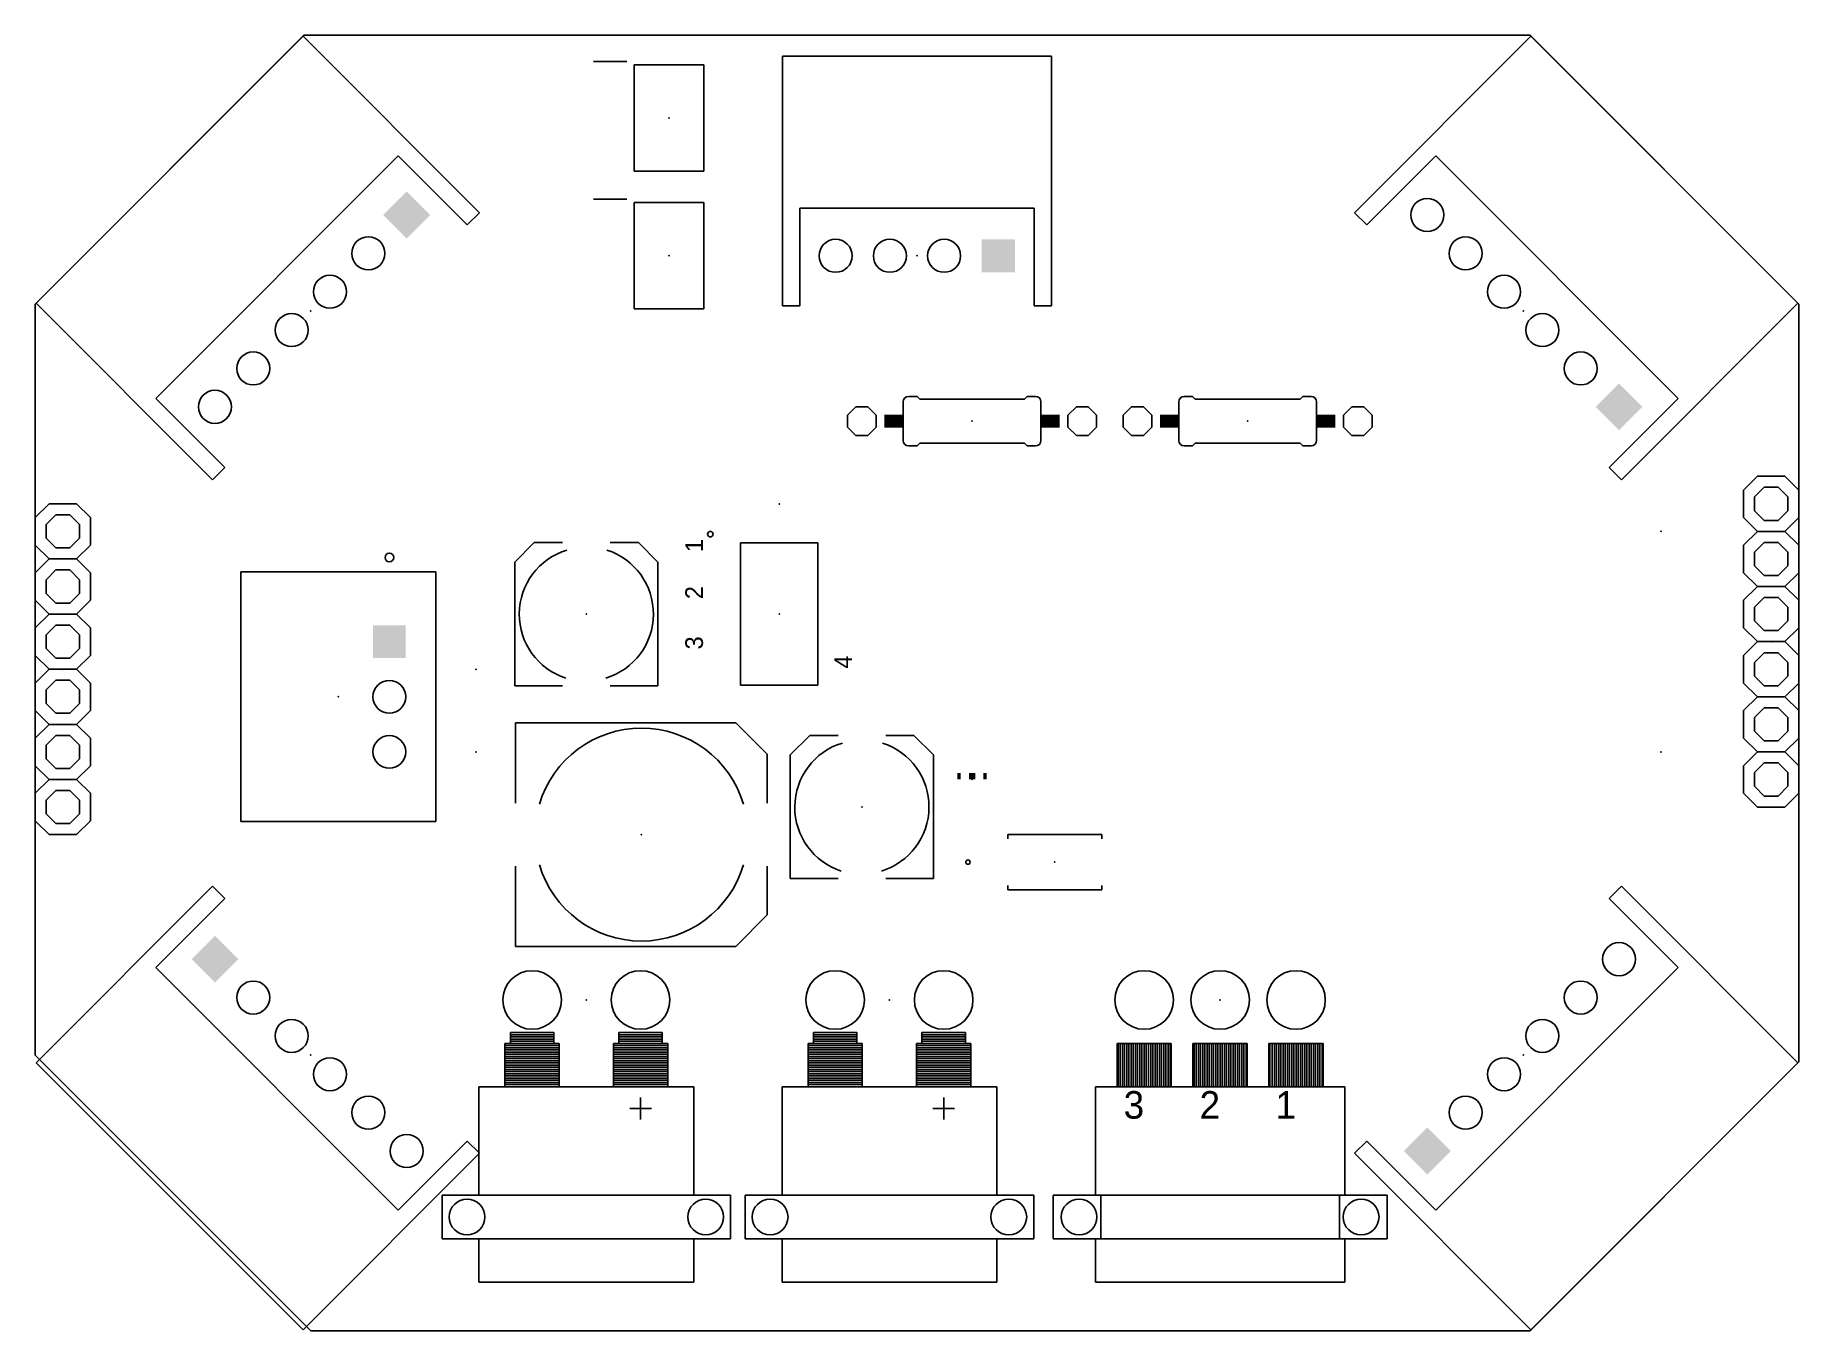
# Model space of a CAD drawing. Extents: x 0 to 81.3, y 0 to 59.7.
import ezdxf
from ezdxf.enums import TextEntityAlignment as Align

# ---------------------------------------------------------------- set-up
doc = ezdxf.new("R2010")
doc.units = 0
doc.header["$MEASUREMENT"] = 0
doc.layers.get('0').update_dxf_attribs({"linetype": 'CONTINUOUS'})
for name, color, linetype in [('17', 110, 'CONTINUOUS'), ('20', 31, 'CONTINUOUS'), ('21', 253, 'CONTINUOUS'), ('23', 53, 'CONTINUOUS')]:
    doc.layers.add(name, color=color, linetype=linetype)

# ---------------------------------------------------------------- blocks, each defined once
blk = doc.blocks.new('SQUAREP')
blk.add_solid([(-0.5, -0.5), (0.5, -0.5), (-0.5, 0.5), (0.5, 0.5)])
blk = doc.blocks.new('ROUNDP')
blk.add_circle((0, 0), 0.5)
blk = doc.blocks.new('OCTAGONP')
blk.add_lwpolyline([(-0.5, -0.2071), (-0.5, 0.2071), (-0.2071, 0.5), (0.2071, 0.5), (0.5, 0.2071), (0.5, -0.2071), (0.2071, -0.5), (-0.2071, -0.5)], close=True)
blk = doc.blocks.new('RECT')
blk.add_solid([(-0.5, -0.5), (0.5, -0.5), (-0.5, 0.5), (0.5, 0.5)])

msp = doc.modelspace()

# ---------------------------------------------------------------- linework, layer by layer
at = {"layer": '20'}
for p, q in [((0, 47.3075), (12.3825, 59.69)), ((12.3825, 59.69), (68.8975, 59.69)), ((68.8975, 59.69), (81.28, 47.3075)), ((0, 47.3075), (0, 12.7)), ((81.28, 47.3075), (81.28, 12.3825)), ((0, 12.7), (12.7, 0)), ((81.28, 12.3825), (68.8975, 0)), ((12.7, 0), (68.8975, 0))]:
    msp.add_line(p, q, dxfattribs=at)
at = {"layer": '21'}
for p, q in [((0.0428, 47.3436), (12.3464, 59.6472)), ((12.3464, 59.6472), (20.4782, 51.5155)), ((68.9336, 59.6472), (60.8018, 51.5155)), ((68.9336, 59.6472), (81.2372, 47.3436)), ((34.44, 58.73), (34.44, 47.23)), ((34.44, 58.73), (46.84, 58.73)), ((46.84, 58.73), (46.84, 47.23)), ((25.735, 58.485), (27.26, 58.485)), ((27.61, 58.33), (30.81, 58.33)), ((27.61, 53.43), (27.61, 58.33)), ((30.81, 58.33), (30.81, 53.43)), ((5.5582, 42.9595), (16.7305, 54.1318)), ((16.7305, 54.1318), (19.9125, 50.9498)), ((61.3675, 50.9498), (64.5495, 54.1318)), ((64.5495, 54.1318), (75.7218, 42.9595)), ((30.81, 53.43), (27.61, 53.43)), ((25.735, 52.135), (27.26, 52.135)), ((19.9125, 50.9498), (20.4782, 51.5155)), ((27.61, 51.98), (30.81, 51.98)), ((27.61, 47.08), (27.61, 51.98)), ((30.81, 51.98), (30.81, 47.08)), ((35.24, 47.23), (35.24, 51.73)), ((35.24, 51.73), (46.04, 51.73)), ((46.04, 51.73), (46.04, 47.23)), ((60.8018, 51.5155), (61.3675, 50.9498)), ((0.0428, 47.3436), (8.1745, 39.2118)), ((34.44, 47.23), (35.24, 47.23)), ((46.04, 47.23), (46.84, 47.23)), ((81.2372, 47.3436), (73.1055, 39.2118)), ((30.81, 47.08), (27.61, 47.08)), ((8.7402, 39.7775), (5.5582, 42.9595)), ((40.005, 41.021), (40.005, 42.799)), ((40.259, 43.053), (40.64, 43.053)), ((40.767, 42.926), (40.64, 43.053)), ((45.593, 42.926), (40.767, 42.926)), ((45.593, 42.926), (45.72, 43.053)), ((46.101, 43.053), (45.72, 43.053)), ((46.355, 41.021), (46.355, 42.799)), ((52.705, 41.021), (52.705, 42.799)), ((52.959, 43.053), (53.34, 43.053)), ((53.467, 42.926), (53.34, 43.053)), ((58.293, 42.926), (53.467, 42.926)), ((58.293, 42.926), (58.42, 43.053)), ((58.801, 43.053), (58.42, 43.053)), ((59.055, 41.021), (59.055, 42.799)), ((75.7218, 42.9595), (72.5398, 39.7775)), ((40.259, 40.767), (40.64, 40.767)), ((40.767, 40.894), (40.64, 40.767)), ((45.593, 40.894), (40.767, 40.894)), ((45.593, 40.894), (45.72, 40.767)), ((46.101, 40.767), (45.72, 40.767)), ((52.959, 40.767), (53.34, 40.767)), ((53.467, 40.894), (53.34, 40.767)), ((58.293, 40.894), (53.467, 40.894)), ((58.293, 40.894), (58.42, 40.767)), ((58.801, 40.767), (58.42, 40.767)), ((8.1745, 39.2118), (8.7402, 39.7775)), ((72.5398, 39.7775), (73.1055, 39.2118)), ((78.74, 38.735), (79.375, 39.37)), ((79.375, 39.37), (80.645, 39.37)), ((80.645, 39.37), (81.28, 38.735)), ((78.74, 37.465), (78.74, 38.735)), ((81.28, 38.735), (81.28, 37.465)), ((0, 37.465), (0.635, 38.1)), ((0, 36.195), (0, 37.465)), ((0.635, 38.1), (1.905, 38.1)), ((1.905, 38.1), (2.54, 37.465)), ((2.54, 37.465), (2.54, 36.195)), ((78.74, 37.465), (79.375, 36.83)), ((80.645, 36.83), (81.28, 37.465)), ((78.74, 36.195), (79.375, 36.83)), ((79.375, 36.83), (80.645, 36.83)), ((80.645, 36.83), (81.28, 36.195)), ((0, 36.195), (0.635, 35.56)), ((1.905, 35.56), (2.54, 36.195)), ((22.1, 35.42), (23, 36.32)), ((23, 36.32), (24.3, 36.32)), ((26.5, 36.32), (27.8, 36.32)), ((27.8, 36.32), (28.7, 35.42)), ((32.512, 29.7434), (32.512, 36.2966)), ((32.512, 36.2966), (36.068, 36.2966)), ((36.068, 36.2966), (36.068, 29.7434)), ((78.74, 34.925), (78.74, 36.195)), ((81.28, 36.195), (81.28, 34.925)), ((0, 34.925), (0.635, 35.56)), ((0.635, 35.56), (1.905, 35.56)), ((1.905, 35.56), (2.54, 34.925)), ((9.47, 34.96), (18.47, 34.96)), ((9.47, 23.46), (9.47, 34.96)), ((18.47, 34.96), (18.47, 23.46)), ((22.1, 29.72), (22.1, 35.42)), ((28.7, 35.42), (28.7, 29.72)), ((0, 33.655), (0, 34.925)), ((2.54, 34.925), (2.54, 33.655)), ((79.375, 34.29), (78.74, 34.925)), ((78.74, 33.655), (79.375, 34.29)), ((79.375, 34.29), (80.645, 34.29)), ((81.28, 34.925), (80.645, 34.29)), ((80.645, 34.29), (81.28, 33.655)), ((0.635, 33.02), (0, 33.655)), ((2.54, 33.655), (1.905, 33.02)), ((78.74, 32.385), (78.74, 33.655)), ((81.28, 33.655), (81.28, 32.385)), ((0, 32.385), (0.635, 33.02)), ((0.635, 33.02), (1.905, 33.02)), ((1.905, 33.02), (2.54, 32.385)), ((0, 31.115), (0, 32.385)), ((2.54, 32.385), (2.54, 31.115)), ((78.74, 32.385), (79.375, 31.75)), ((78.74, 31.115), (79.375, 31.75)), ((79.375, 31.75), (80.645, 31.75)), ((80.645, 31.75), (81.28, 32.385)), ((80.645, 31.75), (81.28, 31.115)), ((0, 31.115), (0.635, 30.48)), ((1.905, 30.48), (2.54, 31.115)), ((78.74, 29.845), (78.74, 31.115)), ((81.28, 31.115), (81.28, 29.845)), ((0, 29.845), (0.635, 30.48)), ((0.635, 30.48), (1.905, 30.48)), ((1.905, 30.48), (2.54, 29.845)), ((0, 28.575), (0, 29.845)), ((2.54, 29.845), (2.54, 28.575)), ((24.3, 29.72), (22.1, 29.72)), ((28.7, 29.72), (26.5, 29.72)), ((36.068, 29.7434), (32.512, 29.7434)), ((79.375, 29.21), (78.74, 29.845)), ((81.28, 29.845), (80.645, 29.21)), ((0.635, 27.94), (0, 28.575)), ((2.54, 28.575), (1.905, 27.94)), ((78.74, 28.575), (79.375, 29.21)), ((78.74, 27.305), (78.74, 28.575)), ((79.375, 29.21), (80.645, 29.21)), ((80.645, 29.21), (81.28, 28.575)), ((81.28, 28.575), (81.28, 27.305)), ((0, 27.305), (0.635, 27.94)), ((0.635, 27.94), (1.905, 27.94)), ((1.905, 27.94), (2.54, 27.305)), ((22.14, 28.01), (32.29, 28.01)), ((22.14, 24.31), (22.14, 28.01)), ((33.74, 26.56), (32.29, 28.01)), ((0, 26.035), (0, 27.305)), ((2.54, 27.305), (2.54, 26.035)), ((34.8, 26.53), (35.7, 27.43)), ((35.7, 27.43), (37, 27.43)), ((39.2, 27.43), (40.5, 27.43)), ((40.5, 27.43), (41.4, 26.53)), ((79.375, 26.67), (78.74, 27.305)), ((81.28, 27.305), (80.645, 26.67)), ((0.635, 25.4), (0, 26.035)), ((2.54, 26.035), (1.905, 25.4)), ((33.74, 26.56), (33.74, 24.31)), ((34.8, 20.83), (34.8, 26.53)), ((41.4, 26.53), (41.4, 20.83)), ((78.74, 26.035), (79.375, 26.67)), ((78.74, 24.765), (78.74, 26.035)), ((79.375, 26.67), (80.645, 26.67)), ((80.645, 26.67), (81.28, 26.035)), ((81.28, 26.035), (81.28, 24.765)), ((0, 24.765), (0.635, 25.4)), ((0.635, 25.4), (1.905, 25.4)), ((1.905, 25.4), (2.54, 24.765)), ((0, 23.495), (0, 24.765)), ((2.54, 24.765), (2.54, 23.495)), ((78.74, 24.765), (79.375, 24.13)), ((80.645, 24.13), (81.28, 24.765)), ((79.375, 24.13), (80.645, 24.13)), ((0, 23.495), (0.635, 22.86)), ((0.635, 22.86), (1.905, 22.86)), ((1.905, 22.86), (2.54, 23.495)), ((18.47, 23.46), (9.47, 23.46)), ((44.825, 22.87), (44.825, 22.66)), ((49.155, 22.87), (44.825, 22.87)), ((49.155, 22.66), (49.155, 22.87)), ((22.14, 17.71), (22.14, 21.41)), ((33.74, 21.41), (33.74, 19.16)), ((0.0428, 12.3464), (8.1745, 20.4782)), ((8.7402, 19.9125), (8.1745, 20.4782)), ((37, 20.83), (34.8, 20.83)), ((41.4, 20.83), (39.2, 20.83)), ((44.825, 20.31), (44.825, 20.52)), ((49.155, 20.31), (49.155, 20.52)), ((73.1055, 20.4782), (72.5398, 19.9125)), ((81.2372, 12.3464), (73.1055, 20.4782)), ((5.5582, 16.7305), (8.7402, 19.9125)), ((44.825, 20.31), (49.155, 20.31)), ((72.5398, 19.9125), (75.7218, 16.7305)), ((33.74, 19.16), (32.29, 17.71)), ((32.29, 17.71), (22.14, 17.71)), ((16.7305, 5.5582), (5.5582, 16.7305)), ((75.7218, 16.7305), (64.5495, 5.5582)), ((21.65, 13.24), (21.65, 13.14)), ((24.15, 13.24), (21.65, 13.24)), ((21.65, 13.14), (21.65, 13.04)), ((24.15, 13.14), (21.65, 13.14)), ((21.65, 13.04), (21.65, 12.94)), ((24.15, 13.04), (21.65, 13.04)), ((23.9, 13.74), (21.9, 13.74)), ((21.9, 13.74), (21.9, 13.64)), ((21.9, 13.64), (21.9, 13.54)), ((23.9, 13.64), (21.9, 13.64)), ((21.9, 13.54), (21.9, 13.44)), ((23.9, 13.54), (21.9, 13.54)), ((21.9, 13.44), (21.9, 13.34)), ((23.9, 13.44), (21.9, 13.44)), ((21.9, 13.34), (21.9, 13.24)), ((23.9, 13.34), (21.9, 13.34)), ((23.9, 13.64), (23.9, 13.74)), ((23.9, 13.54), (23.9, 13.64)), ((23.9, 13.44), (23.9, 13.54)), ((23.9, 13.34), (23.9, 13.44)), ((23.9, 13.24), (23.9, 13.34)), ((24.15, 13.14), (24.15, 13.24)), ((24.15, 13.04), (24.15, 13.14)), ((24.15, 12.94), (24.15, 13.04)), ((26.65, 13.24), (26.65, 13.14)), ((26.9, 13.24), (26.65, 13.24)), ((26.65, 13.14), (26.65, 13.04)), ((29.15, 13.14), (26.65, 13.14)), ((26.65, 13.04), (26.65, 12.94)), ((29.15, 13.04), (26.65, 13.04)), ((28.9, 13.74), (26.9, 13.74)), ((26.9, 13.74), (26.9, 13.64)), ((26.9, 13.64), (26.9, 13.54)), ((28.9, 13.64), (26.9, 13.64)), ((26.9, 13.54), (26.9, 13.44)), ((28.9, 13.54), (26.9, 13.54)), ((26.9, 13.44), (26.9, 13.34)), ((28.9, 13.44), (26.9, 13.44)), ((26.9, 13.34), (26.9, 13.24)), ((28.9, 13.34), (26.9, 13.34)), ((28.9, 13.24), (26.9, 13.24)), ((28.9, 13.64), (28.9, 13.74)), ((28.9, 13.54), (28.9, 13.64)), ((28.9, 13.44), (28.9, 13.54)), ((28.9, 13.34), (28.9, 13.44)), ((28.9, 13.24), (28.9, 13.34)), ((29.15, 13.24), (28.9, 13.24)), ((29.15, 13.14), (29.15, 13.24)), ((29.15, 13.04), (29.15, 13.14)), ((29.15, 12.94), (29.15, 13.04)), ((35.62, 13.24), (35.62, 13.14)), ((38.12, 13.24), (35.62, 13.24)), ((35.62, 13.14), (35.62, 13.04)), ((38.12, 13.14), (35.62, 13.14)), ((35.62, 13.04), (35.62, 12.94)), ((38.12, 13.04), (35.62, 13.04)), ((37.87, 13.74), (35.87, 13.74)), ((35.87, 13.74), (35.87, 13.64)), ((35.87, 13.64), (35.87, 13.54)), ((37.87, 13.64), (35.87, 13.64)), ((35.87, 13.54), (35.87, 13.44)), ((37.87, 13.54), (35.87, 13.54)), ((35.87, 13.44), (35.87, 13.34)), ((37.87, 13.44), (35.87, 13.44)), ((35.87, 13.34), (35.87, 13.24)), ((37.87, 13.34), (35.87, 13.34)), ((37.87, 13.64), (37.87, 13.74)), ((37.87, 13.54), (37.87, 13.64)), ((37.87, 13.44), (37.87, 13.54)), ((37.87, 13.34), (37.87, 13.44)), ((37.87, 13.24), (37.87, 13.34)), ((38.12, 13.14), (38.12, 13.24)), ((38.12, 13.04), (38.12, 13.14)), ((38.12, 12.94), (38.12, 13.04)), ((40.62, 13.24), (40.62, 13.14)), ((40.87, 13.24), (40.62, 13.24)), ((40.62, 13.14), (40.62, 13.04)), ((43.12, 13.14), (40.62, 13.14)), ((40.62, 13.04), (40.62, 12.94)), ((43.12, 13.04), (40.62, 13.04)), ((42.87, 13.74), (40.87, 13.74)), ((40.87, 13.74), (40.87, 13.64)), ((40.87, 13.64), (40.87, 13.54)), ((42.87, 13.64), (40.87, 13.64)), ((40.87, 13.54), (40.87, 13.44)), ((42.87, 13.54), (40.87, 13.54)), ((40.87, 13.44), (40.87, 13.34)), ((42.87, 13.44), (40.87, 13.44)), ((40.87, 13.34), (40.87, 13.24)), ((42.87, 13.34), (40.87, 13.34)), ((42.87, 13.24), (40.87, 13.24)), ((42.87, 13.64), (42.87, 13.74)), ((42.87, 13.54), (42.87, 13.64)), ((42.87, 13.44), (42.87, 13.54)), ((42.87, 13.34), (42.87, 13.44)), ((42.87, 13.24), (42.87, 13.34)), ((43.12, 13.24), (42.87, 13.24)), ((43.12, 13.14), (43.12, 13.24)), ((43.12, 13.04), (43.12, 13.14)), ((43.12, 12.94), (43.12, 13.04)), ((49.91, 13.24), (49.86, 13.24)), ((49.86, 11.24), (49.86, 13.24)), ((50.01, 13.24), (49.91, 13.24)), ((49.91, 11.24), (49.91, 13.24)), ((50.11, 13.24), (50.01, 13.24)), ((50.01, 11.24), (50.01, 13.24)), ((50.21, 13.24), (50.11, 13.24)), ((50.11, 11.24), (50.11, 13.24)), ((50.31, 13.24), (50.21, 13.24)), ((50.21, 11.24), (50.21, 13.24)), ((50.41, 13.24), (50.31, 13.24)), ((50.31, 11.24), (50.31, 13.24)), ((50.51, 13.24), (50.41, 13.24)), ((50.41, 11.24), (50.41, 13.24)), ((50.61, 13.24), (50.51, 13.24)), ((50.51, 11.24), (50.51, 13.24)), ((50.71, 13.24), (50.61, 13.24)), ((50.61, 11.24), (50.61, 13.24)), ((50.81, 13.24), (50.71, 13.24)), ((50.71, 11.24), (50.71, 13.24)), ((50.91, 13.24), (50.81, 13.24)), ((50.81, 11.24), (50.81, 13.24)), ((51.01, 13.24), (50.91, 13.24)), ((50.91, 11.24), (50.91, 13.24)), ((51.21, 13.24), (51.01, 13.24)), ((51.01, 11.24), (51.01, 13.24)), ((51.11, 11.24), (51.11, 13.24)), ((51.31, 13.24), (51.21, 13.24)), ((51.21, 11.24), (51.21, 13.24)), ((51.41, 13.24), (51.31, 13.24)), ((51.31, 11.24), (51.31, 13.24)), ((51.51, 13.24), (51.41, 13.24)), ((51.41, 11.24), (51.41, 13.24)), ((51.61, 13.24), (51.51, 13.24)), ((51.51, 11.24), (51.51, 13.24)), ((51.71, 13.24), (51.61, 13.24)), ((51.61, 11.24), (51.61, 13.24)), ((51.81, 13.24), (51.71, 13.24)), ((51.71, 11.24), (51.71, 13.24)), ((51.91, 13.24), (51.81, 13.24)), ((51.81, 11.24), (51.81, 13.24)), ((52.01, 13.24), (51.91, 13.24)), ((51.91, 11.24), (51.91, 13.24)), ((52.11, 13.24), (52.01, 13.24)), ((52.01, 11.24), (52.01, 13.24)), ((52.21, 13.24), (52.11, 13.24)), ((52.11, 11.24), (52.11, 13.24)), ((52.31, 13.24), (52.21, 13.24)), ((52.21, 11.24), (52.21, 13.24)), ((52.36, 13.24), (52.31, 13.24)), ((52.31, 11.24), (52.31, 13.24)), ((52.36, 11.24), (52.36, 13.24)), ((53.41, 13.24), (53.36, 13.24)), ((53.36, 11.24), (53.36, 13.24)), ((53.51, 13.24), (53.41, 13.24)), ((53.41, 11.24), (53.41, 13.24)), ((53.61, 13.24), (53.51, 13.24)), ((53.51, 11.24), (53.51, 13.24)), ((53.71, 13.24), (53.61, 13.24)), ((53.61, 11.24), (53.61, 13.24)), ((53.81, 13.24), (53.71, 13.24)), ((53.71, 11.24), (53.71, 13.24)), ((53.91, 13.24), (53.81, 13.24)), ((53.81, 11.24), (53.81, 13.24)), ((54.01, 13.24), (53.91, 13.24)), ((53.91, 11.24), (53.91, 13.24)), ((54.11, 13.24), (54.01, 13.24)), ((54.01, 11.24), (54.01, 13.24)), ((54.21, 13.24), (54.11, 13.24)), ((54.11, 11.24), (54.11, 13.24)), ((54.31, 13.24), (54.21, 13.24)), ((54.21, 11.24), (54.21, 13.24)), ((54.41, 13.24), (54.31, 13.24)), ((54.31, 11.24), (54.31, 13.24)), ((54.51, 13.24), (54.41, 13.24)), ((54.41, 11.24), (54.41, 13.24)), ((54.71, 13.24), (54.51, 13.24)), ((54.51, 11.24), (54.51, 13.24)), ((54.61, 11.24), (54.61, 13.24)), ((54.81, 13.24), (54.71, 13.24)), ((54.71, 11.24), (54.71, 13.24)), ((54.91, 13.24), (54.81, 13.24)), ((54.81, 11.24), (54.81, 13.24)), ((55.01, 13.24), (54.91, 13.24)), ((54.91, 11.24), (54.91, 13.24)), ((55.11, 13.24), (55.01, 13.24)), ((55.01, 11.24), (55.01, 13.24)), ((55.21, 13.24), (55.11, 13.24)), ((55.11, 11.24), (55.11, 13.24)), ((55.31, 13.24), (55.21, 13.24)), ((55.21, 11.24), (55.21, 13.24)), ((55.41, 13.24), (55.31, 13.24)), ((55.31, 11.24), (55.31, 13.24)), ((55.51, 13.24), (55.41, 13.24)), ((55.41, 11.24), (55.41, 13.24)), ((55.61, 13.24), (55.51, 13.24)), ((55.51, 11.24), (55.51, 13.24)), ((55.71, 13.24), (55.61, 13.24)), ((55.61, 11.24), (55.61, 13.24)), ((55.81, 13.24), (55.71, 13.24)), ((55.71, 11.24), (55.71, 13.24)), ((55.86, 13.24), (55.81, 13.24)), ((55.81, 11.24), (55.81, 13.24)), ((55.86, 11.24), (55.86, 13.24)), ((56.91, 13.24), (56.86, 13.24)), ((56.86, 11.24), (56.86, 13.24)), ((57.01, 13.24), (56.91, 13.24)), ((56.91, 11.24), (56.91, 13.24)), ((57.11, 13.24), (57.01, 13.24)), ((57.01, 11.24), (57.01, 13.24)), ((57.21, 13.24), (57.11, 13.24)), ((57.11, 11.24), (57.11, 13.24)), ((57.31, 13.24), (57.21, 13.24)), ((57.21, 11.24), (57.21, 13.24)), ((57.41, 13.24), (57.31, 13.24)), ((57.31, 11.24), (57.31, 13.24)), ((57.51, 13.24), (57.41, 13.24)), ((57.41, 11.24), (57.41, 13.24)), ((57.61, 13.24), (57.51, 13.24)), ((57.51, 11.24), (57.51, 13.24)), ((57.71, 13.24), (57.61, 13.24)), ((57.61, 11.24), (57.61, 13.24)), ((57.81, 13.24), (57.71, 13.24)), ((57.71, 11.24), (57.71, 13.24)), ((57.91, 13.24), (57.81, 13.24)), ((57.81, 11.24), (57.81, 13.24)), ((58.01, 13.24), (57.91, 13.24)), ((57.91, 11.24), (57.91, 13.24)), ((58.21, 13.24), (58.01, 13.24)), ((58.01, 11.24), (58.01, 13.24)), ((58.11, 11.24), (58.11, 13.24)), ((58.31, 13.24), (58.21, 13.24)), ((58.21, 11.24), (58.21, 13.24)), ((58.41, 13.24), (58.31, 13.24)), ((58.31, 11.24), (58.31, 13.24)), ((58.51, 13.24), (58.41, 13.24)), ((58.41, 11.24), (58.41, 13.24)), ((58.61, 13.24), (58.51, 13.24)), ((58.51, 11.24), (58.51, 13.24)), ((58.71, 13.24), (58.61, 13.24)), ((58.61, 11.24), (58.61, 13.24)), ((58.81, 13.24), (58.71, 13.24)), ((58.71, 11.24), (58.71, 13.24)), ((58.91, 13.24), (58.81, 13.24)), ((58.81, 11.24), (58.81, 13.24)), ((59.01, 13.24), (58.91, 13.24)), ((58.91, 11.24), (58.91, 13.24)), ((59.11, 13.24), (59.01, 13.24)), ((59.01, 11.24), (59.01, 13.24)), ((59.21, 13.24), (59.11, 13.24)), ((59.11, 11.24), (59.11, 13.24)), ((59.31, 13.24), (59.21, 13.24)), ((59.21, 11.24), (59.21, 13.24)), ((59.36, 13.24), (59.31, 13.24)), ((59.31, 11.24), (59.31, 13.24)), ((59.36, 11.24), (59.36, 13.24)), ((12.3464, 0.0428), (0.0428, 12.3464)), ((21.65, 12.94), (21.65, 12.84)), ((24.15, 12.94), (21.65, 12.94)), ((21.65, 12.84), (21.65, 12.74)), ((24.15, 12.84), (21.65, 12.84)), ((21.65, 12.74), (21.65, 12.64)), ((24.15, 12.74), (21.65, 12.74)), ((21.65, 12.64), (21.65, 12.54)), ((24.15, 12.64), (21.65, 12.64)), ((21.65, 12.54), (21.65, 12.44)), ((24.15, 12.54), (21.65, 12.54)), ((21.65, 12.44), (21.65, 12.34)), ((24.15, 12.44), (21.65, 12.44)), ((21.65, 12.34), (21.65, 12.24)), ((24.15, 12.34), (21.65, 12.34)), ((21.65, 12.24), (21.65, 12.14)), ((24.15, 12.24), (21.65, 12.24)), ((24.15, 12.84), (24.15, 12.94)), ((24.15, 12.74), (24.15, 12.84)), ((24.15, 12.64), (24.15, 12.74)), ((24.15, 12.54), (24.15, 12.64)), ((24.15, 12.44), (24.15, 12.54)), ((24.15, 12.34), (24.15, 12.44)), ((24.15, 12.24), (24.15, 12.34)), ((24.15, 12.14), (24.15, 12.24)), ((26.65, 12.94), (26.65, 12.84)), ((29.15, 12.94), (26.65, 12.94)), ((26.65, 12.84), (26.65, 12.74)), ((29.15, 12.84), (26.65, 12.84)), ((26.65, 12.74), (26.65, 12.64)), ((29.15, 12.74), (26.65, 12.74)), ((26.65, 12.64), (26.65, 12.54)), ((29.15, 12.64), (26.65, 12.64)), ((26.65, 12.54), (26.65, 12.44)), ((29.15, 12.54), (26.65, 12.54)), ((26.65, 12.44), (26.65, 12.34)), ((29.15, 12.44), (26.65, 12.44)), ((26.65, 12.34), (26.65, 12.24)), ((29.15, 12.34), (26.65, 12.34)), ((26.65, 12.24), (26.65, 12.14)), ((29.15, 12.24), (26.65, 12.24)), ((29.15, 12.84), (29.15, 12.94)), ((29.15, 12.74), (29.15, 12.84)), ((29.15, 12.64), (29.15, 12.74)), ((29.15, 12.54), (29.15, 12.64)), ((29.15, 12.44), (29.15, 12.54)), ((29.15, 12.34), (29.15, 12.44)), ((29.15, 12.24), (29.15, 12.34)), ((29.15, 12.14), (29.15, 12.24)), ((35.62, 12.94), (35.62, 12.84)), ((38.12, 12.94), (35.62, 12.94)), ((35.62, 12.84), (35.62, 12.74)), ((38.12, 12.84), (35.62, 12.84)), ((35.62, 12.74), (35.62, 12.64)), ((38.12, 12.74), (35.62, 12.74)), ((35.62, 12.64), (35.62, 12.54)), ((38.12, 12.64), (35.62, 12.64)), ((35.62, 12.54), (35.62, 12.44)), ((38.12, 12.54), (35.62, 12.54)), ((35.62, 12.44), (35.62, 12.34)), ((38.12, 12.44), (35.62, 12.44)), ((35.62, 12.34), (35.62, 12.24)), ((38.12, 12.34), (35.62, 12.34)), ((35.62, 12.24), (35.62, 12.14)), ((38.12, 12.24), (35.62, 12.24)), ((38.12, 12.84), (38.12, 12.94)), ((38.12, 12.74), (38.12, 12.84)), ((38.12, 12.64), (38.12, 12.74)), ((38.12, 12.54), (38.12, 12.64)), ((38.12, 12.44), (38.12, 12.54)), ((38.12, 12.34), (38.12, 12.44)), ((38.12, 12.24), (38.12, 12.34)), ((38.12, 12.14), (38.12, 12.24)), ((40.62, 12.94), (40.62, 12.84)), ((43.12, 12.94), (40.62, 12.94)), ((40.62, 12.84), (40.62, 12.74)), ((43.12, 12.84), (40.62, 12.84)), ((40.62, 12.74), (40.62, 12.64)), ((43.12, 12.74), (40.62, 12.74)), ((40.62, 12.64), (40.62, 12.54)), ((43.12, 12.64), (40.62, 12.64)), ((40.62, 12.54), (40.62, 12.44)), ((43.12, 12.54), (40.62, 12.54)), ((40.62, 12.44), (40.62, 12.34)), ((43.12, 12.44), (40.62, 12.44)), ((40.62, 12.34), (40.62, 12.24)), ((43.12, 12.34), (40.62, 12.34)), ((40.62, 12.24), (40.62, 12.14)), ((43.12, 12.24), (40.62, 12.24)), ((43.12, 12.84), (43.12, 12.94)), ((43.12, 12.74), (43.12, 12.84)), ((43.12, 12.64), (43.12, 12.74)), ((43.12, 12.54), (43.12, 12.64)), ((43.12, 12.44), (43.12, 12.54)), ((43.12, 12.34), (43.12, 12.44)), ((43.12, 12.24), (43.12, 12.34)), ((43.12, 12.14), (43.12, 12.24)), ((81.2372, 12.3464), (68.9336, 0.0428)), ((21.65, 12.14), (21.65, 12.04)), ((24.15, 12.14), (21.65, 12.14)), ((21.65, 12.04), (21.65, 11.94)), ((24.15, 12.04), (21.65, 12.04)), ((21.65, 11.94), (21.65, 11.84)), ((24.15, 11.94), (21.65, 11.94)), ((21.65, 11.84), (21.65, 11.74)), ((24.15, 11.84), (21.65, 11.84)), ((21.65, 11.74), (21.65, 11.64)), ((24.15, 11.74), (21.65, 11.74)), ((21.65, 11.64), (21.65, 11.54)), ((24.15, 11.64), (21.65, 11.64)), ((21.65, 11.54), (21.65, 11.44)), ((24.15, 11.54), (21.65, 11.54)), ((21.65, 11.44), (21.65, 11.34)), ((24.15, 11.44), (21.65, 11.44)), ((24.15, 12.04), (24.15, 12.14)), ((24.15, 11.94), (24.15, 12.04)), ((24.15, 11.84), (24.15, 11.94)), ((24.15, 11.74), (24.15, 11.84)), ((24.15, 11.64), (24.15, 11.74)), ((24.15, 11.54), (24.15, 11.64)), ((24.15, 11.44), (24.15, 11.54)), ((24.15, 11.34), (24.15, 11.44)), ((26.65, 12.14), (26.65, 12.04)), ((29.15, 12.14), (26.65, 12.14)), ((26.65, 12.04), (26.65, 11.94)), ((29.15, 12.04), (26.65, 12.04)), ((26.65, 11.94), (26.65, 11.84)), ((29.15, 11.94), (26.65, 11.94)), ((26.65, 11.84), (26.65, 11.74)), ((29.15, 11.84), (26.65, 11.84)), ((26.65, 11.74), (26.65, 11.64)), ((29.15, 11.74), (26.65, 11.74)), ((26.65, 11.64), (26.65, 11.54)), ((29.15, 11.64), (26.65, 11.64)), ((26.65, 11.54), (26.65, 11.44)), ((29.15, 11.54), (26.65, 11.54)), ((26.65, 11.44), (26.65, 11.34)), ((29.15, 11.44), (26.65, 11.44)), ((29.15, 12.04), (29.15, 12.14)), ((29.15, 11.94), (29.15, 12.04)), ((29.15, 11.84), (29.15, 11.94)), ((29.15, 11.74), (29.15, 11.84)), ((29.15, 11.64), (29.15, 11.74)), ((29.15, 11.54), (29.15, 11.64)), ((29.15, 11.44), (29.15, 11.54)), ((29.15, 11.34), (29.15, 11.44)), ((35.62, 12.14), (35.62, 12.04)), ((38.12, 12.14), (35.62, 12.14)), ((35.62, 12.04), (35.62, 11.94)), ((38.12, 12.04), (35.62, 12.04)), ((35.62, 11.94), (35.62, 11.84)), ((38.12, 11.94), (35.62, 11.94)), ((35.62, 11.84), (35.62, 11.74)), ((38.12, 11.84), (35.62, 11.84)), ((35.62, 11.74), (35.62, 11.64)), ((38.12, 11.74), (35.62, 11.74)), ((35.62, 11.64), (35.62, 11.54)), ((38.12, 11.64), (35.62, 11.64)), ((35.62, 11.54), (35.62, 11.44)), ((38.12, 11.54), (35.62, 11.54)), ((35.62, 11.44), (35.62, 11.34)), ((38.12, 11.44), (35.62, 11.44)), ((38.12, 12.04), (38.12, 12.14)), ((38.12, 11.94), (38.12, 12.04)), ((38.12, 11.84), (38.12, 11.94)), ((38.12, 11.74), (38.12, 11.84)), ((38.12, 11.64), (38.12, 11.74)), ((38.12, 11.54), (38.12, 11.64)), ((38.12, 11.44), (38.12, 11.54)), ((38.12, 11.34), (38.12, 11.44)), ((40.62, 12.14), (40.62, 12.04)), ((43.12, 12.14), (40.62, 12.14)), ((40.62, 12.04), (40.62, 11.94)), ((43.12, 12.04), (40.62, 12.04)), ((40.62, 11.94), (40.62, 11.84)), ((43.12, 11.94), (40.62, 11.94)), ((40.62, 11.84), (40.62, 11.74)), ((43.12, 11.84), (40.62, 11.84)), ((40.62, 11.74), (40.62, 11.64)), ((43.12, 11.74), (40.62, 11.74)), ((40.62, 11.64), (40.62, 11.54)), ((43.12, 11.64), (40.62, 11.64)), ((40.62, 11.54), (40.62, 11.44)), ((43.12, 11.54), (40.62, 11.54)), ((40.62, 11.44), (40.62, 11.34)), ((43.12, 11.44), (40.62, 11.44)), ((43.12, 12.04), (43.12, 12.14)), ((43.12, 11.94), (43.12, 12.04)), ((43.12, 11.84), (43.12, 11.94)), ((43.12, 11.74), (43.12, 11.84)), ((43.12, 11.64), (43.12, 11.74)), ((43.12, 11.54), (43.12, 11.64)), ((43.12, 11.44), (43.12, 11.54)), ((43.12, 11.34), (43.12, 11.44)), ((21.65, 11.24), (20.45, 11.24)), ((20.45, 6.24), (20.45, 11.24)), ((24.15, 11.34), (21.65, 11.34)), ((21.65, 11.34), (21.65, 11.24)), ((24.15, 11.24), (21.65, 11.24)), ((24.15, 11.24), (24.15, 11.34)), ((26.65, 11.24), (24.15, 11.24)), ((29.15, 11.34), (26.65, 11.34)), ((26.65, 11.34), (26.65, 11.24)), ((29.15, 11.24), (26.65, 11.24)), ((27.9, 10.74), (27.9, 9.74)), ((29.15, 11.24), (29.15, 11.34)), ((30.35, 11.24), (29.15, 11.24)), ((30.35, 6.24), (30.35, 11.24)), ((35.62, 11.24), (34.42, 11.24)), ((34.42, 6.24), (34.42, 11.24)), ((38.12, 11.34), (35.62, 11.34)), ((35.62, 11.34), (35.62, 11.24)), ((38.12, 11.24), (35.62, 11.24)), ((38.12, 11.24), (38.12, 11.34)), ((40.62, 11.24), (38.12, 11.24)), ((43.12, 11.34), (40.62, 11.34)), ((40.62, 11.34), (40.62, 11.24)), ((43.12, 11.24), (40.62, 11.24)), ((41.87, 10.74), (41.87, 9.74)), ((43.12, 11.24), (43.12, 11.34)), ((44.32, 11.24), (43.12, 11.24)), ((44.32, 6.24), (44.32, 11.24)), ((48.86, 6.24), (48.86, 11.24)), ((53.36, 11.24), (48.86, 11.24)), ((53.41, 11.24), (53.36, 11.24)), ((53.51, 11.24), (53.41, 11.24)), ((53.61, 11.24), (53.51, 11.24)), ((53.71, 11.24), (53.61, 11.24)), ((53.81, 11.24), (53.71, 11.24)), ((53.91, 11.24), (53.81, 11.24)), ((54.01, 11.24), (53.91, 11.24)), ((54.11, 11.24), (54.01, 11.24)), ((54.21, 11.24), (54.11, 11.24)), ((54.31, 11.24), (54.21, 11.24)), ((54.41, 11.24), (54.31, 11.24)), ((54.51, 11.24), (54.41, 11.24)), ((54.61, 11.24), (54.51, 11.24)), ((54.71, 11.24), (54.61, 11.24)), ((54.81, 11.24), (54.71, 11.24)), ((54.91, 11.24), (54.81, 11.24)), ((55.01, 11.24), (54.91, 11.24)), ((55.11, 11.24), (55.01, 11.24)), ((55.21, 11.24), (55.11, 11.24)), ((55.31, 11.24), (55.21, 11.24)), ((55.41, 11.24), (55.31, 11.24)), ((55.51, 11.24), (55.41, 11.24)), ((55.61, 11.24), (55.51, 11.24)), ((55.71, 11.24), (55.61, 11.24)), ((55.81, 11.24), (55.71, 11.24)), ((55.86, 11.24), (55.81, 11.24)), ((60.36, 11.24), (55.86, 11.24)), ((60.36, 6.24), (60.36, 11.24)), ((28.4, 10.24), (27.4, 10.24)), ((42.37, 10.24), (41.37, 10.24)), ((12.3464, 0.0428), (20.4782, 8.1745)), ((19.9125, 8.7402), (16.7305, 5.5582)), ((20.4782, 8.1745), (19.9125, 8.7402)), ((61.3675, 8.7402), (60.8018, 8.1745)), ((68.9336, 0.0428), (60.8018, 8.1745)), ((64.5495, 5.5582), (61.3675, 8.7402)), ((20.45, 6.24), (18.75, 6.24)), ((18.75, 4.24), (18.75, 6.24)), ((30.35, 6.24), (20.45, 6.24)), ((21.9, 6.24), (21.65, 6.24)), ((24.15, 6.24), (23.9, 6.24)), ((32.05, 6.24), (30.35, 6.24)), ((32.05, 4.24), (32.05, 6.24)), ((34.42, 6.24), (32.72, 6.24)), ((32.72, 4.24), (32.72, 6.24)), ((44.32, 6.24), (34.42, 6.24)), ((35.87, 6.24), (35.62, 6.24)), ((38.12, 6.24), (37.87, 6.24)), ((46.02, 6.24), (44.32, 6.24)), ((46.02, 4.24), (46.02, 6.24)), ((46.91, 4.24), (46.91, 6.24)), ((46.91, 6.24), (48.86, 6.24)), ((48.86, 6.24), (49.11, 6.24)), ((49.11, 6.24), (60.11, 6.24)), ((49.11, 4.24), (49.11, 6.24)), ((60.11, 6.24), (60.36, 6.24)), ((60.11, 4.24), (60.11, 6.24)), ((60.36, 6.24), (62.31, 6.24)), ((62.31, 6.24), (62.31, 4.24)), ((20.45, 4.24), (18.75, 4.24)), ((30.35, 4.24), (20.45, 4.24)), ((20.45, 2.24), (20.45, 4.24)), ((32.05, 4.24), (30.35, 4.24)), ((30.35, 2.24), (30.35, 4.24)), ((34.42, 4.24), (32.72, 4.24)), ((44.32, 4.24), (34.42, 4.24)), ((34.42, 2.24), (34.42, 4.24)), ((46.02, 4.24), (44.32, 4.24)), ((44.32, 2.24), (44.32, 4.24)), ((48.86, 4.24), (46.91, 4.24)), ((49.11, 4.24), (48.86, 4.24)), ((48.86, 2.24), (48.86, 4.24)), ((60.11, 4.24), (49.11, 4.24)), ((60.36, 4.24), (60.11, 4.24)), ((62.31, 4.24), (60.36, 4.24)), ((60.36, 2.24), (60.36, 4.24)), ((30.35, 2.24), (20.45, 2.24)), ((44.32, 2.24), (34.42, 2.24)), ((48.86, 2.24), (60.36, 2.24))]:
    msp.add_line(p, q, dxfattribs=at)
for centre, radius in [((31.115, 36.703), 0.127), ((16.32, 35.63), 0.2), ((42.99, 21.59), 0.1)]:
    msp.add_circle(centre, radius, dxfattribs=at)
for centre, radius, start, end in [((40.259, 42.799), 0.254, 90, 180), ((46.101, 42.799), 0.254, 0, 90), ((52.959, 42.799), 0.254, 90, 180), ((58.801, 42.799), 0.254, 0, 90), ((40.259, 41.021), 0.254, 180, 270), ((46.101, 41.021), 0.254, 270, 0), ((52.959, 41.021), 0.254, 180, 270), ((58.801, 41.021), 0.254, 270, 0), ((25.4, 33.0122), 3.0917, 106.9238, 252.1052), ((25.4, 33.0278), 3.0917, 286.9238, 72.1052), ((27.94, 22.86), 4.9041, 16.5873, 163.4127), ((38.1, 24.1222), 3.0917, 106.9238, 252.1052), ((38.1, 24.1378), 3.0917, 286.9238, 72.1052), ((27.94, 22.86), 4.9041, 196.5873, 343.4127)]:
    msp.add_arc(centre, radius, start, end, dxfattribs=at)
at = {"layer": '23'}
for p in [(29.21, 55.88), (29.21, 49.53), (40.64, 49.53), (12.7, 46.99), (68.58, 46.99), (43.18, 41.91), (55.88, 41.91), (34.29, 38.1), (74.93, 36.83), (25.4, 33.02), (34.29, 33.02), (80.01, 31.75), (1.27, 30.48), (20.32, 30.48), (13.97, 29.21), (20.32, 26.67), (74.93, 26.67), (43.18, 25.4), (38.1, 24.13), (27.94, 22.86), (46.99, 21.59), (25.4, 15.24), (39.37, 15.24), (54.61, 15.24), (12.7, 12.7), (68.58, 12.7)]:
    msp.add_point(p, dxfattribs=at)

# ---------------------------------------------------------------- block references
at = {"layer": '17'}
for name, p, xscale, yscale, rotation in [('SQUAREP', (17.1194, 51.4094), 1.524, 1.524, 135), ('SQUAREP', (17.1194, 51.4094), 1.524, 1.524, 135), ('ROUNDP', (64.1606, 51.4094), 1.524, 1.524, 45), ('ROUNDP', (64.1606, 51.4094), 1.524, 1.524, 45), ('ROUNDP', (15.3517, 49.6417), 1.524, 1.524, 135), ('ROUNDP', (15.3517, 49.6417), 1.524, 1.524, 135), ('ROUNDP', (65.9284, 49.6417), 1.524, 1.524, 45), ('ROUNDP', (65.9284, 49.6417), 1.524, 1.524, 45), ('ROUNDP', (36.89, 49.53), 1.524, 1.524, 90), ('ROUNDP', (36.89, 49.53), 1.524, 1.524, 90), ('ROUNDP', (39.39, 49.53), 1.524, 1.524, 90), ('ROUNDP', (39.39, 49.53), 1.524, 1.524, 90), ('ROUNDP', (41.89, 49.53), 1.524, 1.524, 90), ('ROUNDP', (41.89, 49.53), 1.524, 1.524, 90), ('SQUAREP', (44.39, 49.53), 1.524, 1.524, 90), ('SQUAREP', (44.39, 49.53), 1.524, 1.524, 90), ('ROUNDP', (13.5839, 47.8739), 1.524, 1.524, 135), ('ROUNDP', (13.5839, 47.8739), 1.524, 1.524, 135), ('ROUNDP', (67.6961, 47.8739), 1.524, 1.524, 45), ('ROUNDP', (67.6961, 47.8739), 1.524, 1.524, 45), ('ROUNDP', (11.8161, 46.1061), 1.524, 1.524, 135), ('ROUNDP', (11.8161, 46.1061), 1.524, 1.524, 135), ('ROUNDP', (69.4639, 46.1061), 1.524, 1.524, 45), ('ROUNDP', (69.4639, 46.1061), 1.524, 1.524, 45), ('ROUNDP', (10.0484, 44.3384), 1.524, 1.524, 135), ('ROUNDP', (10.0484, 44.3384), 1.524, 1.524, 135), ('ROUNDP', (71.2317, 44.3384), 1.524, 1.524, 45), ('ROUNDP', (71.2317, 44.3384), 1.524, 1.524, 45), ('ROUNDP', (8.2806, 42.5706), 1.524, 1.524, 135), ('ROUNDP', (8.2806, 42.5706), 1.524, 1.524, 135), ('SQUAREP', (72.9994, 42.5706), 1.524, 1.524, 45), ('SQUAREP', (72.9994, 42.5706), 1.524, 1.524, 45), ('OCTAGONP', (80.01, 38.1), 1.524, 1.524, 180), ('OCTAGONP', (80.01, 38.1), 1.524, 1.524, 180), ('OCTAGONP', (1.27, 36.83), 1.524, 1.524, 180), ('OCTAGONP', (1.27, 36.83), 1.524, 1.524, 180), ('OCTAGONP', (80.01, 35.56), 1.524, 1.524, 180), ('OCTAGONP', (80.01, 35.56), 1.524, 1.524, 180), ('OCTAGONP', (1.27, 34.29), 1.524, 1.524, 180), ('OCTAGONP', (1.27, 34.29), 1.524, 1.524, 180), ('OCTAGONP', (80.01, 33.02), 1.524, 1.524, 180), ('OCTAGONP', (80.01, 33.02), 1.524, 1.524, 180), ('OCTAGONP', (1.27, 31.75), 1.524, 1.524, 180), ('OCTAGONP', (1.27, 31.75), 1.524, 1.524, 180), ('SQUAREP', (16.32, 31.75), 1.508, 1.508, 270), ('SQUAREP', (16.32, 31.75), 1.508, 1.508, 270), ('OCTAGONP', (80.01, 30.48), 1.524, 1.524, 180), ('OCTAGONP', (80.01, 30.48), 1.524, 1.524, 180), ('OCTAGONP', (1.27, 29.21), 1.524, 1.524, 180), ('OCTAGONP', (1.27, 29.21), 1.524, 1.524, 180), ('ROUNDP', (16.32, 29.21), 1.508, 1.508, 270), ('ROUNDP', (16.32, 29.21), 1.508, 1.508, 270), ('OCTAGONP', (80.01, 27.94), 1.524, 1.524, 180), ('OCTAGONP', (80.01, 27.94), 1.524, 1.524, 180), ('OCTAGONP', (1.27, 26.67), 1.524, 1.524, 180), ('OCTAGONP', (1.27, 26.67), 1.524, 1.524, 180), ('ROUNDP', (16.32, 26.67), 1.508, 1.508, 270), ('ROUNDP', (16.32, 26.67), 1.508, 1.508, 270), ('OCTAGONP', (80.01, 25.4), 1.524, 1.524, 180), ('OCTAGONP', (80.01, 25.4), 1.524, 1.524, 180), ('OCTAGONP', (1.27, 24.13), 1.524, 1.524, 180), ('OCTAGONP', (1.27, 24.13), 1.524, 1.524, 180), ('SQUAREP', (8.2806, 17.1194), 1.524, 1.524, 225), ('SQUAREP', (8.2806, 17.1194), 1.524, 1.524, 225), ('ROUNDP', (72.9994, 17.1194), 1.524, 1.524, 315), ('ROUNDP', (72.9994, 17.1194), 1.524, 1.524, 315), ('ROUNDP', (10.0484, 15.3517), 1.524, 1.524, 225), ('ROUNDP', (10.0484, 15.3517), 1.524, 1.524, 225), ('ROUNDP', (22.9, 15.24), 2.7, 2.7, 180), ('ROUNDP', (22.9, 15.24), 2.7, 2.7, 180), ('ROUNDP', (27.9, 15.24), 2.7, 2.7, 180), ('ROUNDP', (27.9, 15.24), 2.7, 2.7, 180), ('ROUNDP', (36.87, 15.24), 2.7, 2.7, 180), ('ROUNDP', (36.87, 15.24), 2.7, 2.7, 180), ('ROUNDP', (41.87, 15.24), 2.7, 2.7, 180), ('ROUNDP', (41.87, 15.24), 2.7, 2.7, 180), ('ROUNDP', (51.11, 15.24), 2.7, 2.7, 180), ('ROUNDP', (51.11, 15.24), 2.7, 2.7, 180), ('ROUNDP', (54.61, 15.24), 2.7, 2.7, 180), ('ROUNDP', (54.61, 15.24), 2.7, 2.7, 180), ('ROUNDP', (58.11, 15.24), 2.7, 2.7, 180), ('ROUNDP', (58.11, 15.24), 2.7, 2.7, 180), ('ROUNDP', (71.2317, 15.3517), 1.524, 1.524, 315), ('ROUNDP', (71.2317, 15.3517), 1.524, 1.524, 315), ('ROUNDP', (11.8161, 13.5839), 1.524, 1.524, 225), ('ROUNDP', (11.8161, 13.5839), 1.524, 1.524, 225), ('ROUNDP', (69.4639, 13.5839), 1.524, 1.524, 315), ('ROUNDP', (69.4639, 13.5839), 1.524, 1.524, 315), ('ROUNDP', (13.5839, 11.8161), 1.524, 1.524, 225), ('ROUNDP', (13.5839, 11.8161), 1.524, 1.524, 225), ('ROUNDP', (67.6961, 11.8161), 1.524, 1.524, 315), ('ROUNDP', (67.6961, 11.8161), 1.524, 1.524, 315), ('ROUNDP', (15.3517, 10.0484), 1.524, 1.524, 225), ('ROUNDP', (15.3517, 10.0484), 1.524, 1.524, 225), ('ROUNDP', (65.9284, 10.0484), 1.524, 1.524, 315), ('ROUNDP', (65.9284, 10.0484), 1.524, 1.524, 315), ('ROUNDP', (17.1194, 8.2806), 1.524, 1.524, 225), ('ROUNDP', (17.1194, 8.2806), 1.524, 1.524, 225), ('SQUAREP', (64.1606, 8.2806), 1.524, 1.524, 315), ('SQUAREP', (64.1606, 8.2806), 1.524, 1.524, 315), ('ROUNDP', (19.9, 5.24), 1.649999999999999, 1.649999999999999, 180), ('ROUNDP', (19.9, 5.24), 1.649999999999999, 1.649999999999999, 180), ('ROUNDP', (30.9, 5.24), 1.649999999999999, 1.649999999999999, 180), ('ROUNDP', (30.9, 5.24), 1.649999999999999, 1.649999999999999, 180), ('ROUNDP', (33.87, 5.24), 1.649999999999999, 1.649999999999999, 180), ('ROUNDP', (33.87, 5.24), 1.649999999999999, 1.649999999999999, 180), ('ROUNDP', (44.87, 5.24), 1.649999999999999, 1.649999999999999, 180), ('ROUNDP', (44.87, 5.24), 1.649999999999999, 1.649999999999999, 180), ('ROUNDP', (48.11, 5.24), 1.649999999999999, 1.649999999999999, 180), ('ROUNDP', (48.11, 5.24), 1.649999999999999, 1.649999999999999, 180), ('ROUNDP', (61.11, 5.24), 1.649999999999999, 1.649999999999999, 180), ('ROUNDP', (61.11, 5.24), 1.649999999999999, 1.649999999999999, 180)]:
    msp.add_blockref(name, p, dxfattribs=dict(at, xscale=xscale, yscale=yscale, rotation=rotation))
at = {"layer": '17', "xscale": 1.320799999999999, "yscale": 1.320799999999999}
for p in [(38.1, 41.91), (38.1, 41.91), (48.26, 41.91), (48.26, 41.91), (50.8, 41.91), (50.8, 41.91), (60.96, 41.91), (60.96, 41.91)]:
    msp.add_blockref('OCTAGONP', p, dxfattribs=at)
at = {"layer": '21'}
for p, xscale, yscale in [((39.5732, 41.91), 0.8636000000000001, 0.6096), ((46.7868, 41.91), 0.8636000000000001, 0.6096), ((52.2732, 41.91), 0.8636000000000001, 0.6096), ((59.4868, 41.91), 0.8636000000000001, 0.6096), ((42.58, 25.55), 0.15, 0.3), ((43.18, 25.55), 0.3, 0.3), ((43.78, 25.55), 0.15, 0.3)]:
    msp.add_blockref('RECT', p, dxfattribs=dict(at, xscale=xscale, yscale=yscale))

# ---------------------------------------------------------------- texts
for s, height, p in [('1', 0.8148, (29.9614, 36.4811)), ('2', 0.8131, (29.9611, 34.3111)), ('3', 0.8151, (29.9598, 31.9963)), ('4', 0.8137, (36.8329, 31.1128))]:
    msp.add_text(s, height=height, rotation=90, dxfattribs=at).set_placement(p, align=Align.TOP_RIGHT)
for s, p in [('3', (51.11, 11.04)), ('2', (54.61, 11.04)), ('1', (58.11, 11.04))]:
    msp.add_text(s, height=1.27, dxfattribs=at).set_placement(p, align=Align.TOP_RIGHT)

doc.saveas('drawing.dxf')
